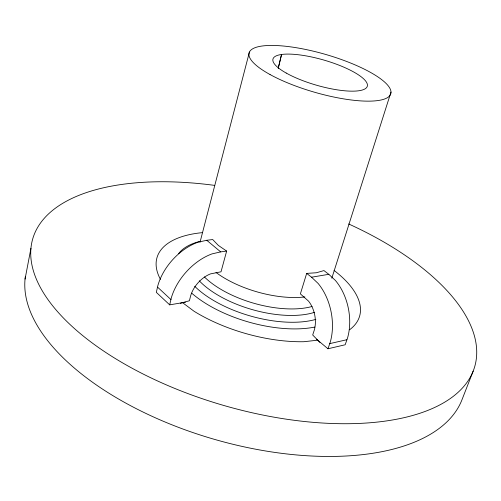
<?xml version="1.0" encoding="UTF-8"?>
<svg xmlns="http://www.w3.org/2000/svg" width="501" height="501" viewBox="0 0 501 501"><rect width="100%" height="100%" fill="white"/><g stroke="black" fill="none" stroke-linecap="round" stroke-linejoin="round"><path stroke-width="0.75" d="M185.508 302.166L169.676 304.858L156.325 292.359L157.859 285.583A47.382 30.711 -48.4 0 1 198.127 242.183L206.75 240.286L212.687 239.547L218.38 245.434L226.646 251.089L221.016 271.805L210.526 273.878A24.017 15.255 -48.6 0 0 190.637 295.847L189.403 300.757L180.347 303.28M169.676 304.858L171.273 298.014A48.058 30.536 -48.6 0 1 212.029 253.888L220.69 251.89L226.646 251.089M25.05 279.095L30.943 248.314M278.255 68.13L281.543 54.477L278.255 68.174M200.018 242.246L249.417 52.06M316.551 339.196L327.961 348.771L345.151 344.776L347.475 338.244A47.276 31.851 78.6 0 0 335.407 280.454L328.806 274.316L323.947 270.578L316.381 272.757L306.675 273.396L300.381 293.893L308.572 301.157A23.979 15.863 78.8 0 1 314.271 330.178L312.693 334.981L319.895 342.415M331.825 278.174L390.993 92.065M327.961 348.771L330.259 342.145A47.977 31.757 78.8 0 0 318.122 283.447L311.528 277.203L306.675 273.396M473.163 371.147L461.822 400.149A227.21 111.617 16.1 0 1 216.714 440.003A227.21 111.617 16.1 0 1 25.332 276.721M329.627 343.648L346.836 339.728M311.528 277.203L328.806 274.316M317.728 340.179L303.863 341.72A105.448 48.303 16.1 0 1 194.056 311.259L182.558 302.667M206.75 240.286L220.69 251.89M157.602 287.179L171.004 299.629M348.646 223.953A230.04 107.001 16.1 0 1 415.655 414.609A230.04 107.001 16.1 0 1 57.408 311.484A230.04 107.001 16.1 0 1 214.716 185.395M334.048 270.421A105.448 48.303 16.1 0 1 349.548 329.79M160.452 279.345A105.448 48.303 16.1 0 1 202.492 232.633M312.067 306.468A70.334 31.413 16.1 0 1 204.408 276.934M314.697 312.28A73.647 33.191 16.1 0 1 199.273 280.81M304.877 296.924A68.399 29.941 16.1 0 1 216.012 272.481M314.803 327.065A87.005 39.667 16.1 0 1 191.72 293.185M178.556 253.719A87.005 39.667 16.1 0 1 200.068 241.332M315.83 319.394A79.421 36.041 16.1 0 1 194.695 286.265M286.209 73.052A49.092 13.101 16.1 0 0 365.655 88.458A49.092 13.101 16.1 0 0 308.566 56.356A49.092 13.101 16.1 0 0 286.209 73.052M270.033 74.536A73.722 19.696 16.1 0 0 388.688 96.774A73.722 19.696 16.1 0 0 301.132 48.572A73.722 19.696 16.1 0 0 270.033 74.536"/></g></svg>
